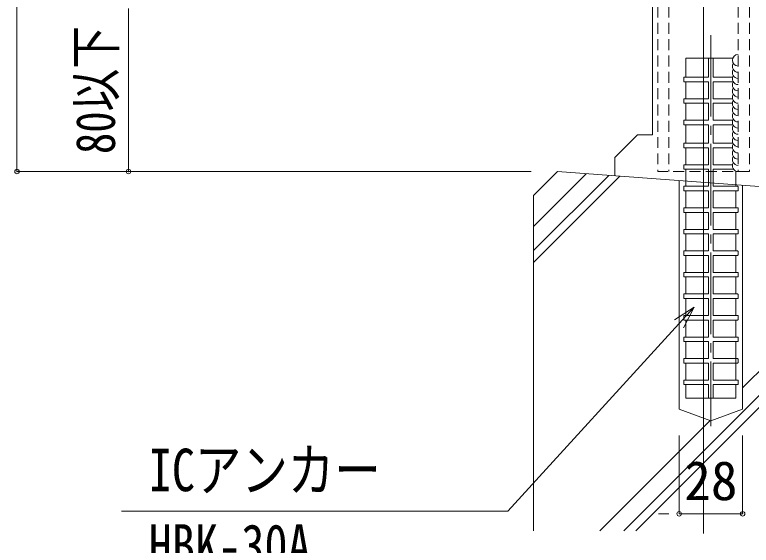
# Model space of a CAD drawing. Units: millimetres at full size; details may follow other scales. Extents: x -1601 to 2776, y -1131 to 1131.
# Drawn here: x -145.6 to 179.4, y -849.8 to -615.7 of the extents above; entities that cross this region are included whole.
import ezdxf
from ezdxf.enums import TextEntityAlignment as Align

# ---------------------------------------------------------------- set-up
doc = ezdxf.new("R2010")
doc.units = ezdxf.units.MM
doc.header["$LTSCALE"] = 4
doc.header["$PDMODE"] = 32
doc.header["$PDSIZE"] = 2
doc.linetypes.add('CHAIN2', pattern=[12, 9, -1, 1, -1])
doc.linetypes.add('DASHED1', pattern=[1.8, 1.2, -0.6])
for name, color, linetype, lineweight in [('0-0_0', 7, 'Continuous', 18), ('0-1_1手摺寸法', 3, 'Continuous', 18), ('0-4_2躯体線', 4, 'Continuous', 9), ('0-6_3中心線', 2, 'CHAIN2', 18), ('0-8_42ｱﾙﾐ部品', 6, 'Continuous', 18), ('1-2_アンカー', 4, 'Continuous', 9)]:
    doc.layers.add(name, color=color, linetype=linetype, lineweight=lineweight)
doc.styles.add('ＭＳ ゴシック', font='')
doc.styles.get('ＭＳ ゴシック').set_extended_font_data('MS Gothic')

msp = doc.modelspace()

# ---------------------------------------------------------------- linework, layer by layer
at = {"layer": '0-0_0'}
for p, q in [((135.875, 160.385), (135.875, -668.69)), ((119.248, -678.69), (129.248, -668.69)), ((129.248, -668.69), (135.875, -668.69)), ((119.248, -678.69), (119.248, -686.786))]:
    msp.add_line(p, q, dxfattribs=at)
for points in [[(154.272, -744.713), (147.528, -752.097), (72.081, -834.692), (-98.474, -834.692)], [(149.506, -753.904), (154.272, -744.713), (145.549, -750.29)]]:
    msp.add_lwpolyline(points, dxfattribs=at)
at = {"layer": '0-1_1手摺寸法'}
for p, q in [((-144.559, -684.892), (-144.559, 415.108)), ((-144.559, 410.508), (-144.559, -680.292)), ((-95.336, -612.892), (-95.336, -684.892)), ((-95.336, -680.292), (-95.336, -617.492)), ((82.382, -684.892), (-144.559, -684.892)), ((82.382, -684.892), (-95.336, -684.892)), ((147.625, -801.297), (147.625, -835.872)), ((175.625, -801.297), (175.625, -835.872)), ((143.025, -835.872), (138.425, -835.872)), ((147.625, -835.872), (175.625, -835.872)), ((175.625, -835.872), (147.625, -835.872))]:
    msp.add_line(p, q, dxfattribs=at)
for centre, start in [((173.625, -635.791), 90), ((173.625, -638.53), 147.231), ((173.625, -641.27), 147.231), ((173.625, -644.009), 147.231), ((173.625, -646.749), 147.231), ((173.625, -649.488), 147.231), ((173.625, -652.228), 147.231), ((173.625, -654.967), 147.231), ((173.625, -657.706), 147.231), ((173.625, -660.446), 147.231), ((173.625, -663.186), 147.231), ((173.625, -665.925), 147.231), ((173.625, -668.664), 147.231), ((173.625, -671.404), 147.231), ((173.625, -674.144), 147.231), ((173.625, -676.883), 147.231), ((173.625, -679.622), 147.231), ((173.625, -682.362), 147.231)]:
    msp.add_arc(centre, 2.531, start, 270, dxfattribs=at)
for p in [(-144.559, -684.892), (-95.336, -684.892), (147.625, -835.872), (175.625, -835.872)]:
    msp.add_point(p, dxfattribs=at)
at = {"layer": '0-4_2躯体線'}
for p, q in [((150.625, -634.892), (171.259, -634.892)), ((150.625, -634.892), (150.625, -643.26)), ((160.625, -643.06), (160.625, -634.892)), ((162.625, -634.892), (162.625, -643.06)), ((149.625, -643.46), (149.625, -645.06)), ((149.825, -643.26), (160.425, -643.26)), ((162.825, -643.26), (171.208, -643.26)), ((149.825, -645.26), (160.425, -645.26)), ((150.625, -645.26), (150.625, -652.76)), ((160.625, -652.56), (160.625, -645.46)), ((162.625, -645.46), (162.625, -652.56)), ((162.825, -645.26), (171.425, -645.26)), ((149.625, -652.96), (149.625, -654.56)), ((149.825, -652.76), (160.425, -652.76)), ((162.825, -652.76), (171.151, -652.76)), ((149.825, -654.76), (160.425, -654.76)), ((150.625, -654.76), (150.625, -662.26)), ((160.625, -662.06), (160.625, -654.96)), ((162.625, -654.96), (162.625, -662.06)), ((162.825, -654.76), (171.103, -654.76)), ((149.625, -662.46), (149.625, -664.06)), ((149.825, -662.26), (160.425, -662.26)), ((162.825, -662.26), (171.269, -662.26)), ((149.825, -664.26), (160.425, -664.26)), ((150.625, -664.26), (150.625, -672.392)), ((160.625, -672.192), (160.625, -664.46)), ((162.625, -672.192), (162.625, -664.46)), ((162.825, -664.26), (171.334, -664.26)), ((149.625, -672.592), (149.625, -674.192)), ((149.825, -672.392), (160.425, -672.392)), ((162.825, -672.392), (171.295, -672.392)), ((149.825, -674.392), (160.425, -674.392)), ((150.625, -674.392), (150.625, -681.892)), ((160.625, -681.692), (160.625, -674.592)), ((162.625, -674.592), (162.625, -681.692)), ((162.825, -674.392), (171.106, -674.392)), ((149.625, -682.092), (149.625, -683.692)), ((149.825, -681.892), (160.425, -681.892)), ((162.825, -681.892), (171.138, -681.892)), ((93.882, -684.892), (83.375, -695.399)), ((222.465, -694.489), (93.882, -684.892)), ((149.825, -683.892), (160.425, -683.892)), ((150.625, -683.892), (150.625, -691.392)), ((160.625, -684.092), (160.625, -691.192)), ((162.625, -684.092), (162.625, -691.192)), ((162.825, -683.892), (171.61, -683.892)), ((172.625, -684.892), (172.625, -691.392)), ((83.375, -709.114), (106.644, -685.845)), ((83.375, -719.723), (116.516, -686.582)), ((83.375, -725.017), (121.442, -686.95)), ((147.625, -688.904), (147.625, -789.797)), ((149.625, -691.592), (149.625, -693.192)), ((149.825, -691.392), (160.425, -691.392)), ((162.825, -691.392), (173.425, -691.392)), ((173.625, -691.592), (173.625, -693.192)), ((175.625, -690.993), (175.625, -789.797)), ((83.375, -843.43), (83.375, -695.399)), ((149.825, -693.392), (160.425, -693.392)), ((150.625, -693.392), (150.625, -700.892)), ((160.625, -693.592), (160.625, -700.692)), ((162.625, -693.592), (162.625, -700.692)), ((162.825, -693.392), (173.425, -693.392)), ((172.625, -693.392), (172.625, -700.892)), ((149.625, -701.092), (149.625, -702.692)), ((149.825, -700.892), (160.425, -700.892)), ((162.825, -700.892), (173.425, -700.892)), ((173.625, -701.092), (173.625, -702.692)), ((149.825, -702.892), (160.425, -702.892)), ((150.625, -702.892), (150.625, -710.392)), ((160.625, -703.092), (160.625, -710.192)), ((162.625, -703.092), (162.625, -710.192)), ((162.825, -702.892), (173.425, -702.892)), ((172.625, -702.892), (172.625, -710.392)), ((149.625, -710.592), (149.625, -712.192)), ((149.825, -710.392), (160.425, -710.392)), ((162.825, -710.392), (173.425, -710.392)), ((173.625, -710.592), (173.625, -712.192)), ((149.825, -712.392), (160.425, -712.392)), ((150.625, -712.392), (150.625, -719.892)), ((160.625, -712.592), (160.625, -719.692)), ((162.625, -712.592), (162.625, -719.692)), ((162.825, -712.392), (173.425, -712.392)), ((172.625, -712.392), (172.625, -719.892)), ((149.625, -720.092), (149.625, -721.692)), ((149.825, -719.892), (160.425, -719.892)), ((162.825, -719.892), (173.425, -719.892)), ((173.625, -720.092), (173.625, -721.692)), ((149.825, -721.892), (160.425, -721.892)), ((150.625, -721.892), (150.625, -729.392)), ((160.625, -722.092), (160.625, -729.192)), ((162.625, -722.092), (162.625, -729.192)), ((162.825, -721.892), (173.425, -721.892)), ((172.625, -721.892), (172.625, -729.392)), ((175.625, -780.35), (233.375, -722.6)), ((149.625, -729.592), (149.625, -731.192)), ((149.825, -729.392), (160.425, -729.392)), ((162.825, -729.392), (173.425, -729.392)), ((173.625, -729.592), (173.625, -731.192)), ((123.154, -843.43), (233.375, -733.209)), ((149.825, -731.392), (160.425, -731.392)), ((150.625, -731.392), (150.625, -738.892)), ((160.625, -731.592), (160.625, -738.692)), ((162.625, -731.592), (162.625, -738.692)), ((162.825, -731.392), (173.425, -731.392)), ((172.625, -731.392), (172.625, -738.892)), ((128.448, -843.43), (233.375, -738.503)), ((149.625, -739.092), (149.625, -740.692)), ((149.825, -738.892), (160.425, -738.892)), ((149.825, -740.892), (160.425, -740.892)), ((150.625, -740.892), (150.625, -748.392)), ((162.825, -738.892), (173.425, -738.892)), ((162.825, -740.892), (173.425, -740.892)), ((172.625, -740.892), (172.625, -748.392)), ((173.625, -739.092), (173.625, -740.692)), ((160.625, -741.092), (160.625, -748.192)), ((162.625, -741.092), (162.625, -748.192)), ((149.625, -748.592), (149.625, -750.192)), ((149.825, -748.392), (160.425, -748.392)), ((149.825, -750.392), (160.425, -750.392)), ((150.625, -750.392), (150.625, -757.892)), ((160.625, -750.592), (160.625, -757.692)), ((162.625, -750.592), (162.625, -757.692)), ((162.825, -748.392), (173.425, -748.392)), ((162.825, -750.392), (173.425, -750.392)), ((172.625, -750.392), (172.625, -757.892)), ((173.625, -748.592), (173.625, -750.192)), ((149.625, -758.092), (149.625, -759.692)), ((149.825, -757.892), (160.425, -757.892)), ((149.825, -759.892), (160.425, -759.892)), ((150.625, -759.892), (150.625, -767.392)), ((160.625, -760.092), (160.625, -767.192)), ((162.625, -760.092), (162.625, -767.192)), ((162.825, -757.892), (173.425, -757.892)), ((162.825, -759.892), (173.425, -759.892)), ((172.625, -759.892), (172.625, -776.892)), ((173.625, -758.092), (173.625, -759.692)), ((149.625, -767.592), (149.625, -769.192)), ((149.825, -767.392), (160.425, -767.392)), ((149.825, -769.392), (160.425, -769.392)), ((150.625, -769.392), (150.625, -776.892)), ((160.625, -769.592), (160.625, -776.692)), ((162.625, -769.592), (162.625, -776.692)), ((162.825, -767.392), (173.425, -767.392)), ((162.825, -769.392), (173.425, -769.392)), ((173.625, -767.592), (173.625, -769.192)), ((149.625, -777.092), (149.625, -778.692)), ((149.825, -776.892), (160.425, -776.892)), ((149.825, -778.892), (160.425, -778.892)), ((150.625, -778.892), (150.625, -784.892)), ((160.625, -779.092), (160.625, -784.892)), ((162.625, -779.092), (162.625, -784.892)), ((162.825, -776.892), (173.425, -776.892)), ((162.825, -778.892), (173.425, -778.892)), ((172.625, -778.892), (172.625, -784.892)), ((173.625, -777.092), (173.625, -778.692)), ((150.625, -784.892), (172.625, -784.892)), ((161.625, -794.892), (147.625, -789.797)), ((161.625, -794.892), (175.625, -789.797)), ((112.545, -843.43), (161.228, -794.748))]:
    msp.add_line(p, q, dxfattribs=at)
for centre, start, end in [((149.825, -643.46), 90, 180), ((160.425, -643.06), 270, 0), ((162.825, -643.06), 180, 270), ((149.825, -645.06), 180, 270), ((160.425, -645.46), 0, 90), ((162.825, -645.46), 90, 180), ((149.825, -652.96), 90, 180), ((160.425, -652.56), 270, 0), ((162.825, -652.56), 180, 270), ((149.825, -654.56), 180, 270), ((160.425, -654.96), 0, 90), ((162.825, -654.96), 90, 180), ((149.825, -662.46), 90, 180), ((160.425, -662.06), 270, 0), ((162.825, -662.06), 180, 270), ((149.825, -664.06), 180, 270), ((160.425, -664.46), 0, 90), ((162.825, -664.46), 90, 180), ((149.825, -672.592), 90, 180), ((160.425, -672.192), 270, 0), ((162.825, -672.192), 180, 270), ((149.825, -674.192), 180, 270), ((160.425, -674.592), 0, 90), ((162.825, -674.592), 90, 180), ((149.825, -682.092), 90, 180), ((160.425, -681.692), 270, 0), ((162.825, -681.692), 180, 270), ((149.825, -683.692), 180, 270), ((160.425, -684.092), 0, 90), ((162.825, -684.092), 90, 180), ((149.825, -691.592), 90, 180), ((160.425, -691.192), 270, 0), ((162.825, -691.192), 180, 270), ((173.425, -691.592), 0, 90), ((149.825, -693.192), 180, 270), ((160.425, -693.592), 0, 90), ((162.825, -693.592), 90, 180), ((173.425, -693.192), 270, 0), ((149.825, -701.092), 90, 180), ((160.425, -700.692), 270, 0), ((162.825, -700.692), 180, 270), ((173.425, -701.092), 0, 90), ((149.825, -702.692), 180, 270), ((160.425, -703.092), 0, 90), ((162.825, -703.092), 90, 180), ((173.425, -702.692), 270, 0), ((149.825, -710.592), 90, 180), ((160.425, -710.192), 270, 0), ((162.825, -710.192), 180, 270), ((173.425, -710.592), 0, 90), ((149.825, -712.192), 180, 270), ((160.425, -712.592), 0, 90), ((162.825, -712.592), 90, 180), ((173.425, -712.192), 270, 0), ((149.825, -720.092), 90, 180), ((160.425, -719.692), 270, 0), ((162.825, -719.692), 180, 270), ((173.425, -720.092), 0, 90), ((149.825, -721.692), 180, 270), ((160.425, -722.092), 0, 90), ((162.825, -722.092), 90, 180), ((173.425, -721.692), 270, 0), ((149.825, -729.592), 90, 180), ((149.825, -731.192), 180, 270), ((160.425, -729.192), 270, 0), ((162.825, -729.192), 180, 270), ((173.425, -729.592), 0, 90), ((173.425, -731.192), 270, 0), ((160.425, -731.592), 0, 90), ((162.825, -731.592), 90, 180), ((149.825, -739.092), 90, 180), ((149.825, -740.692), 180, 270), ((160.425, -738.692), 270, 0), ((160.425, -741.092), 0, 90), ((162.825, -738.692), 180, 270), ((162.825, -741.092), 90, 180), ((173.425, -739.092), 0, 90), ((173.425, -740.692), 270, 0), ((149.825, -748.592), 90, 180), ((149.825, -750.192), 180, 270), ((160.425, -748.192), 270, 0), ((160.425, -750.592), 0, 90), ((162.825, -748.192), 180, 270), ((162.825, -750.592), 90, 180), ((173.425, -748.592), 0, 90), ((173.425, -750.192), 270, 0), ((149.825, -758.092), 90, 180), ((149.825, -759.692), 180, 270), ((160.425, -757.692), 270, 0), ((160.425, -760.092), 0, 90), ((162.825, -757.692), 180, 270), ((162.825, -760.092), 90, 180), ((173.425, -758.092), 0, 90), ((173.425, -759.692), 270, 0), ((149.825, -767.592), 90, 180), ((149.825, -769.192), 180, 270), ((160.425, -767.192), 270, 0), ((160.425, -769.592), 0, 90), ((162.825, -767.192), 180, 270), ((162.825, -769.592), 90, 180), ((173.425, -767.592), 0, 90), ((173.425, -769.192), 270, 0), ((160.425, -776.692), 270, 0), ((162.825, -776.692), 180, 270), ((149.825, -777.092), 90, 180), ((149.825, -778.692), 180, 270), ((160.425, -779.092), 0, 90), ((162.825, -779.092), 90, 180), ((173.425, -777.092), 0, 90), ((173.425, -778.692), 270, 0)]:
    msp.add_arc(centre, 0.2, start, end, dxfattribs=at)
at = {"layer": '0-6_3中心線'}
msp.add_line((161.625, -624.653), (161.625, -797.292), dxfattribs=at)
at = {"layer": '0-8_42ｱﾙﾐ部品'}
msp.add_line((158.375, 467.737), (158.375, -844.622), dxfattribs=at)
at = {"layer": '1-2_アンカー', "linetype": 'DASHED1'}
for p, q in [((138.125, 115.108), (138.125, -684.892)), ((143.125, 115.108), (143.125, -684.892)), ((173.625, 115.108), (173.625, -684.892)), ((178.625, 115.108), (178.625, -684.892)), ((178.625, -684.892), (138.125, -684.892))]:
    msp.add_line(p, q, dxfattribs=at)

# ---------------------------------------------------------------- texts
at = {"layer": '0-0_0', "style": 'ＭＳ ゴシック', "width": 0.8}
for s, p in [('ICアンカー ', (-86.455, -831.549)), ('HBK-30A', (-86.455, -864.882))]:
    msp.add_text(s, height=18.77, dxfattribs=at).set_placement(p, align=Align.BOTTOM_LEFT)
at = {"layer": '0-1_1手摺寸法', "color": 7, "style": 'ＭＳ ゴシック', "width": 0.8}
msp.add_text('80以下', height=17.27, rotation=90, dxfattribs=at).set_placement((-96.154, -677.155), align=Align.BOTTOM_LEFT)
at = {"layer": '0-1_1手摺寸法', "style": 'ＭＳ ゴシック'}
msp.add_text('28', height=17.27, dxfattribs=at).set_placement((149.849, -835.054), align=Align.BOTTOM_LEFT)

doc.saveas('drawing.dxf')
